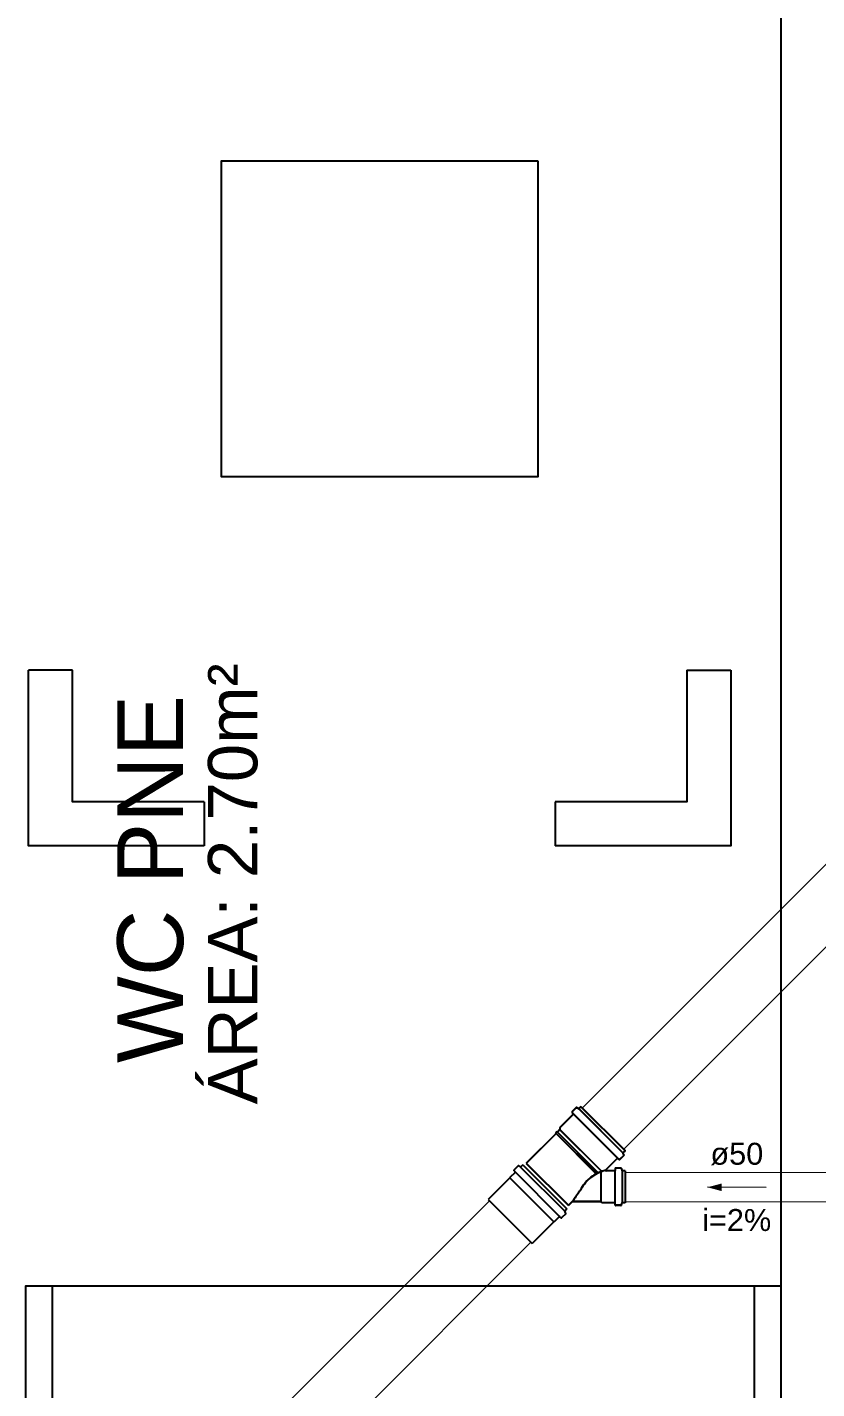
# Model space of a CAD drawing. Header units: millimetres. Extents: x -823 to -490, y -63 to 119.
# Drawn here: x -563.09 to -557.7, y 62.31 to 71.61 of the extents above; entities that cross this region are included whole.
import ezdxf

# ---------------------------------------------------------------- set-up
doc = ezdxf.new("R2010")
doc.units = ezdxf.units.MM
doc.header["$LTSCALE"] = 0.2
doc.header["$MEASUREMENT"] = 0
doc.layers.add('Simbolos', color=5, linetype='Continuous')
doc.layers.add('Simbolos_int', color=2, linetype='Continuous')
for name, color, linetype, lineweight in [('TQ-Condutos', 5, 'Continuous', 5), ('TQ-Sentido conduto', 9, 'Continuous', 5), ('TQ-Textos conduto', 7, 'Continuous', 5)]:
    doc.layers.add(name, color=color, linetype=linetype, lineweight=lineweight)
doc.styles.add('Arial', font='arial.ttf')

msp = doc.modelspace()

# ---------------------------------------------------------------- hatches: boundary and pattern name
at = {"layer": 'TQ-Sentido conduto', "linetype": 'Continuous'}
msp.add_hatch(color=256, dxfattribs=at).paths.add_polyline_path([(-558.4443, 63.6879), (-558.3478, 63.6618), (-558.3477, 63.7136)])

# ---------------------------------------------------------------- linework, layer by layer
at = {"linetype": 'Continuous'}
for p, q in [((-557.9424, 73.8149), (-557.9424, 62.1149)), ((-562.7849, 67.2206), (-563.0849, 67.2206)), ((-558.5849, 67.2206), (-558.2849, 67.2206)), ((-561.8849, 66.3206), (-561.8849, 66.0206)), ((-559.4849, 66.3206), (-559.4849, 66.0206)), ((-562.9223, 63.015), (-558.1223, 63.0149))]:
    msp.add_line(p, q, dxfattribs=at)
for points in [[(-559.6049, 70.7006), (-559.6049, 68.5406), (-561.7649, 68.5406), (-561.7649, 70.7006)], [(-563.1024, 62.115), (-563.1023, 63.015), (-562.9223, 63.015), (-562.9224, 62.115)], [(-558.1224, 62.1149), (-558.1223, 63.0149), (-557.9423, 63.0149), (-557.9424, 62.1149)]]:
    msp.add_lwpolyline(points, close=True, dxfattribs=at)
for points in [[(-561.8849, 66.0206), (-563.0849, 66.0206), (-563.0849, 67.2206)], [(-561.8849, 66.3206), (-562.7849, 66.3206), (-562.7849, 67.2206)], [(-558.2849, 67.2206), (-558.2849, 66.0206), (-559.4849, 66.0206)], [(-558.5849, 67.2206), (-558.5849, 66.3206), (-559.4849, 66.3206)]]:
    msp.add_lwpolyline(points, dxfattribs=at)
at = {"layer": 'Simbolos'}
for p, q in [((-559.3628, 64.1866), (-559.4528, 64.0965)), ((-559.3628, 64.1852), (-559.4528, 64.0951)), ((-559.3692, 64.1999), (-559.3626, 64.192)), ((-559.3692, 64.1985), (-559.3626, 64.1905)), ((-559.3422, 64.232), (-559.369, 64.2053)), ((-559.3422, 64.2306), (-559.369, 64.2039)), ((-559.3374, 64.2327), (-559.3269, 64.2266)), ((-559.3374, 64.2313), (-559.3269, 64.2252)), ((-559.3095, 64.2399), (-559.3221, 64.2273)), ((-559.3095, 64.2384), (-559.3221, 64.2259)), ((-559.3095, 64.2399), (-559.0082, 63.9387)), ((-559.3095, 64.2384), (-559.0082, 63.9373)), ((-559.4528, 64.0965), (-559.4528, 64.0827)), ((-559.4528, 64.0951), (-559.4528, 64.0813)), ((-559.4794, 64.0561), (-559.6829, 63.8524)), ((-559.4794, 64.0547), (-559.6829, 63.851)), ((-559.4749, 64.069), (-559.4832, 64.0607)), ((-559.4749, 64.0676), (-559.4832, 64.0593)), ((-559.4794, 64.0561), (-559.4832, 64.0607)), ((-559.4794, 64.0547), (-559.4832, 64.0593)), ((-559.4703, 64.0651), (-559.4749, 64.069)), ((-559.4703, 64.0637), (-559.4749, 64.0676)), ((-559.4528, 64.0827), (-559.4703, 64.0651)), ((-559.4528, 64.0813), (-559.4703, 64.0637)), ((-559.016, 63.906), (-559.0428, 63.8792)), ((-559.016, 63.9046), (-559.0428, 63.8778)), ((-559.0154, 63.9108), (-559.0214, 63.9213)), ((-559.0154, 63.9094), (-559.0214, 63.9199)), ((-559.0082, 63.9387), (-559.0208, 63.9261)), ((-559.0082, 63.9373), (-559.0208, 63.9247)), ((-559.7394, 63.8333), (-559.7662, 63.8065)), ((-559.7346, 63.8339), (-559.7241, 63.8279)), ((-559.7067, 63.8411), (-559.7193, 63.8285)), ((-559.7067, 63.8411), (-559.4056, 63.5397)), ((-559.6829, 63.8524), (-559.3955, 63.5651)), ((-559.6829, 63.851), (-559.3955, 63.5637)), ((-559.0615, 63.8854), (-559.1388, 63.8081)), ((-559.0615, 63.884), (-559.1388, 63.8067)), ((-559.0756, 63.8154), (-559.0765, 63.805)), ((-559.0756, 63.814), (-559.0765, 63.8035)), ((-559.0365, 63.8191), (-559.0716, 63.8191)), ((-559.0365, 63.8177), (-559.0716, 63.8177)), ((-559.0482, 63.879), (-559.0561, 63.8857)), ((-559.0482, 63.8776), (-559.0561, 63.8842)), ((-559.0327, 63.8161), (-559.0295, 63.8043)), ((-559.0327, 63.8147), (-559.0295, 63.8029)), ((-559.7942, 63.7522), (-559.9423, 63.6043)), ((-559.76, 63.7878), (-559.7942, 63.7537)), ((-559.7942, 63.7537), (-559.7942, 63.7522)), ((-559.7664, 63.8011), (-559.7598, 63.7932)), ((-559.0805, 63.8013), (-559.1359, 63.8013)), ((-559.0805, 63.7999), (-559.1359, 63.7999)), ((-559.0082, 63.8013), (-559.0256, 63.8013)), ((-559.0082, 63.7999), (-559.0256, 63.7999)), ((-559.0082, 63.8013), (-559.0082, 63.5825)), ((-559.0082, 63.7999), (-559.0082, 63.5811)), ((-559.4056, 63.5397), (-559.4182, 63.5271)), ((-559.3702, 63.5904), (-559.3955, 63.5651)), ((-559.3702, 63.589), (-559.3955, 63.5637)), ((-559.1743, 63.5905), (-559.3702, 63.5904)), ((-559.1743, 63.5891), (-559.3702, 63.589)), ((-559.1663, 63.5825), (-559.1743, 63.5905)), ((-559.1663, 63.5811), (-559.1743, 63.5891)), ((-559.0804, 63.5825), (-559.1663, 63.5825)), ((-559.0804, 63.5811), (-559.1663, 63.5811)), ((-559.0755, 63.5683), (-559.0764, 63.5789)), ((-559.0755, 63.5669), (-559.0764, 63.5774)), ((-559.0365, 63.5647), (-559.0715, 63.5647)), ((-559.0365, 63.5633), (-559.0715, 63.5633)), ((-559.0326, 63.5677), (-559.0294, 63.5795)), ((-559.0326, 63.5663), (-559.0294, 63.5781)), ((-559.0082, 63.5825), (-559.0255, 63.5825)), ((-559.0082, 63.5811), (-559.0255, 63.5811)), ((-559.4945, 63.4523), (-559.6426, 63.3043)), ((-559.4931, 63.4523), (-559.4945, 63.4523)), ((-559.4589, 63.4865), (-559.4931, 63.4523)), ((-559.4456, 63.48), (-559.4535, 63.4867)), ((-559.4134, 63.507), (-559.4402, 63.4803)), ((-559.4128, 63.5118), (-559.4188, 63.5223))]:
    msp.add_line(p, q, dxfattribs=at)
for points in [[(-559.369, 64.2053), (-559.3694, 64.2048), (-559.3697, 64.2042), (-559.37, 64.2036), (-559.3701, 64.203), (-559.3701, 64.2023), (-559.3701, 64.2016), (-559.3699, 64.201), (-559.3696, 64.2004), (-559.3692, 64.1999)], [(-559.369, 64.2039), (-559.3694, 64.2034), (-559.3697, 64.2028), (-559.37, 64.2022), (-559.3701, 64.2015), (-559.3701, 64.2009), (-559.3701, 64.2002), (-559.3699, 64.1996), (-559.3696, 64.199), (-559.3692, 64.1985)], [(-559.3628, 64.1866), (-559.3624, 64.1871), (-559.362, 64.1877), (-559.3618, 64.1883), (-559.3616, 64.1889), (-559.3616, 64.1896), (-559.3617, 64.1902), (-559.3619, 64.1909), (-559.3622, 64.1914), (-559.3625, 64.192)], [(-559.3628, 64.1852), (-559.3624, 64.1857), (-559.362, 64.1862), (-559.3618, 64.1869), (-559.3616, 64.1875), (-559.3616, 64.1882), (-559.3617, 64.1888), (-559.3619, 64.1894), (-559.3622, 64.19), (-559.3625, 64.1906)], [(-559.3374, 64.2327), (-559.3379, 64.2329), (-559.3385, 64.2331), (-559.339, 64.2332), (-559.3396, 64.2332), (-559.3402, 64.2331), (-559.3408, 64.233), (-559.3413, 64.2327), (-559.3418, 64.2324), (-559.3422, 64.232)], [(-559.3374, 64.2313), (-559.3379, 64.2315), (-559.3385, 64.2317), (-559.339, 64.2318), (-559.3396, 64.2318), (-559.3402, 64.2317), (-559.3408, 64.2316), (-559.3413, 64.2313), (-559.3418, 64.231), (-559.3422, 64.2306)], [(-559.3269, 64.2266), (-559.3264, 64.2264), (-559.3259, 64.2262), (-559.3253, 64.2261), (-559.3247, 64.2261), (-559.3241, 64.2262), (-559.3236, 64.2263), (-559.323, 64.2266), (-559.3226, 64.2269), (-559.3221, 64.2273)], [(-559.3269, 64.2252), (-559.3264, 64.225), (-559.3259, 64.2248), (-559.3253, 64.2247), (-559.3247, 64.2247), (-559.3241, 64.2248), (-559.3236, 64.2249), (-559.323, 64.2252), (-559.3226, 64.2255), (-559.3221, 64.2259)], [(-559.0208, 63.9261), (-559.0212, 63.9257), (-559.0215, 63.9252), (-559.0217, 63.9247), (-559.0219, 63.9241), (-559.022, 63.9235), (-559.022, 63.9229), (-559.0219, 63.9224), (-559.0217, 63.9218), (-559.0214, 63.9213)], [(-559.0208, 63.9247), (-559.0212, 63.9243), (-559.0215, 63.9238), (-559.0217, 63.9232), (-559.0219, 63.9227), (-559.022, 63.9221), (-559.022, 63.9215), (-559.0219, 63.921), (-559.0217, 63.9204), (-559.0214, 63.9199)], [(-559.016, 63.906), (-559.0156, 63.9064), (-559.0153, 63.9069), (-559.0151, 63.9075), (-559.0149, 63.908), (-559.0149, 63.9086), (-559.0149, 63.9092), (-559.015, 63.9098), (-559.0151, 63.9103), (-559.0154, 63.9108)], [(-559.016, 63.9046), (-559.0156, 63.905), (-559.0153, 63.9055), (-559.0151, 63.9061), (-559.0149, 63.9066), (-559.0149, 63.9072), (-559.0149, 63.9078), (-559.015, 63.9083), (-559.0151, 63.9089), (-559.0154, 63.9094)], [(-559.7346, 63.8339), (-559.7351, 63.8341), (-559.7357, 63.8343), (-559.7362, 63.8344), (-559.7368, 63.8344), (-559.7374, 63.8343), (-559.738, 63.8342), (-559.7385, 63.834), (-559.739, 63.8336), (-559.7394, 63.8333)], [(-559.7241, 63.8279), (-559.7236, 63.8276), (-559.723, 63.8274), (-559.7225, 63.8273), (-559.7219, 63.8273), (-559.7213, 63.8274), (-559.7207, 63.8276), (-559.7202, 63.8278), (-559.7197, 63.8281), (-559.7193, 63.8285)], [(-559.0716, 63.8191), (-559.0722, 63.8191), (-559.0729, 63.8189), (-559.0735, 63.8186), (-559.074, 63.8183), (-559.0745, 63.8178), (-559.0749, 63.8173), (-559.0752, 63.8167), (-559.0755, 63.8161), (-559.0756, 63.8155)], [(-559.0716, 63.8177), (-559.0722, 63.8176), (-559.0729, 63.8175), (-559.0735, 63.8172), (-559.074, 63.8169), (-559.0745, 63.8164), (-559.0749, 63.8159), (-559.0752, 63.8153), (-559.0755, 63.8147), (-559.0756, 63.8141)], [(-559.0561, 63.8857), (-559.0566, 63.8861), (-559.0572, 63.8863), (-559.0578, 63.8865), (-559.0585, 63.8866), (-559.0591, 63.8866), (-559.0598, 63.8864), (-559.0604, 63.8862), (-559.061, 63.8859), (-559.0615, 63.8854)], [(-559.0561, 63.8843), (-559.0566, 63.8846), (-559.0572, 63.8849), (-559.0578, 63.8851), (-559.0585, 63.8852), (-559.0591, 63.8852), (-559.0598, 63.885), (-559.0604, 63.8848), (-559.061, 63.8844), (-559.0615, 63.884)], [(-559.0482, 63.879), (-559.0476, 63.8786), (-559.047, 63.8783), (-559.0464, 63.8782), (-559.0458, 63.8781), (-559.0451, 63.8781), (-559.0445, 63.8782), (-559.0438, 63.8785), (-559.0433, 63.8788), (-559.0428, 63.8792)], [(-559.0482, 63.8776), (-559.0476, 63.8772), (-559.047, 63.8769), (-559.0464, 63.8767), (-559.0458, 63.8767), (-559.0451, 63.8767), (-559.0445, 63.8768), (-559.0438, 63.8771), (-559.0433, 63.8774), (-559.0428, 63.8778)], [(-559.0326, 63.8162), (-559.0328, 63.8167), (-559.0331, 63.8172), (-559.0334, 63.8177), (-559.0339, 63.8181), (-559.0343, 63.8185), (-559.0348, 63.8188), (-559.0354, 63.819), (-559.0359, 63.8191), (-559.0365, 63.8191)], [(-559.0326, 63.8147), (-559.0328, 63.8153), (-559.0331, 63.8158), (-559.0334, 63.8163), (-559.0339, 63.8167), (-559.0343, 63.8171), (-559.0348, 63.8173), (-559.0354, 63.8175), (-559.0359, 63.8177), (-559.0365, 63.8177)], [(-559.7662, 63.8065), (-559.7666, 63.806), (-559.7669, 63.8055), (-559.7672, 63.8049), (-559.7673, 63.8042), (-559.7673, 63.8036), (-559.7673, 63.8029), (-559.7671, 63.8023), (-559.7668, 63.8017), (-559.7664, 63.8011)], [(-559.76, 63.7878), (-559.7596, 63.7883), (-559.7592, 63.7889), (-559.759, 63.7895), (-559.7589, 63.7901), (-559.7588, 63.7908), (-559.7589, 63.7915), (-559.7591, 63.7921), (-559.7594, 63.7927), (-559.7598, 63.7932)], [(-559.1388, 63.8081), (-559.1391, 63.8077), (-559.1394, 63.8073), (-559.1396, 63.8068), (-559.1398, 63.8063), (-559.1399, 63.8058), (-559.1399, 63.8053), (-559.1399, 63.8048), (-559.1398, 63.8043), (-559.1396, 63.8038), (-559.1394, 63.8033), (-559.1391, 63.8029), (-559.1388, 63.8025), (-559.1384, 63.8021), (-559.1379, 63.8018), (-559.1375, 63.8016), (-559.137, 63.8014), (-559.1364, 63.8013), (-559.1359, 63.8013)], [(-559.1388, 63.8067), (-559.1391, 63.8063), (-559.1394, 63.8059), (-559.1396, 63.8054), (-559.1398, 63.8049), (-559.1399, 63.8044), (-559.1399, 63.8039), (-559.1399, 63.8033), (-559.1398, 63.8028), (-559.1396, 63.8023), (-559.1394, 63.8019), (-559.1391, 63.8014), (-559.1388, 63.801), (-559.1384, 63.8007), (-559.1379, 63.8004), (-559.1375, 63.8002), (-559.137, 63.8), (-559.1364, 63.7999), (-559.1359, 63.7999)], [(-559.0805, 63.8013), (-559.0798, 63.8014), (-559.0792, 63.8015), (-559.0786, 63.8018), (-559.078, 63.8021), (-559.0776, 63.8026), (-559.0771, 63.8031), (-559.0768, 63.8037), (-559.0766, 63.8043), (-559.0765, 63.805)], [(-559.0805, 63.7999), (-559.0798, 63.7999), (-559.0792, 63.8001), (-559.0786, 63.8004), (-559.078, 63.8007), (-559.0776, 63.8012), (-559.0771, 63.8017), (-559.0768, 63.8023), (-559.0766, 63.8029), (-559.0765, 63.8035)], [(-559.0295, 63.8043), (-559.0293, 63.8037), (-559.029, 63.8032), (-559.0287, 63.8027), (-559.0283, 63.8023), (-559.0278, 63.802), (-559.0273, 63.8017), (-559.0268, 63.8015), (-559.0262, 63.8014), (-559.0256, 63.8013)], [(-559.0295, 63.8029), (-559.0293, 63.8023), (-559.029, 63.8018), (-559.0287, 63.8013), (-559.0283, 63.8009), (-559.0278, 63.8006), (-559.0273, 63.8003), (-559.0268, 63.8001), (-559.0262, 63.7999), (-559.0256, 63.7999)], [(-559.3666, 63.5915), (-559.367, 63.5916), (-559.3675, 63.5916), (-559.3679, 63.5916), (-559.3683, 63.5915), (-559.3687, 63.5914), (-559.3691, 63.5912), (-559.3695, 63.591), (-559.3699, 63.5907), (-559.3702, 63.5904)], [(-559.3666, 63.5901), (-559.367, 63.5902), (-559.3675, 63.5902), (-559.3679, 63.5902), (-559.3683, 63.5901), (-559.3687, 63.5899), (-559.3691, 63.5898), (-559.3695, 63.5896), (-559.3699, 63.5893), (-559.3702, 63.589)], [(-559.0764, 63.5788), (-559.0765, 63.5795), (-559.0767, 63.5801), (-559.0771, 63.5807), (-559.0775, 63.5812), (-559.078, 63.5817), (-559.0785, 63.582), (-559.0791, 63.5823), (-559.0798, 63.5824), (-559.0804, 63.5825)], [(-559.0764, 63.5774), (-559.0765, 63.5781), (-559.0767, 63.5787), (-559.0771, 63.5793), (-559.0775, 63.5798), (-559.078, 63.5802), (-559.0785, 63.5806), (-559.0791, 63.5809), (-559.0798, 63.581), (-559.0804, 63.5811)], [(-559.0755, 63.5684), (-559.0754, 63.5677), (-559.0752, 63.5671), (-559.0749, 63.5665), (-559.0745, 63.566), (-559.074, 63.5655), (-559.0734, 63.5652), (-559.0728, 63.5649), (-559.0722, 63.5648), (-559.0715, 63.5647)], [(-559.0755, 63.5669), (-559.0754, 63.5663), (-559.0752, 63.5657), (-559.0749, 63.5651), (-559.0745, 63.5646), (-559.074, 63.5641), (-559.0734, 63.5638), (-559.0728, 63.5635), (-559.0722, 63.5633), (-559.0715, 63.5633)], [(-559.0364, 63.5647), (-559.0359, 63.5648), (-559.0353, 63.5649), (-559.0348, 63.5651), (-559.0343, 63.5654), (-559.0338, 63.5657), (-559.0334, 63.5661), (-559.033, 63.5666), (-559.0328, 63.5671), (-559.0326, 63.5677)], [(-559.0364, 63.5633), (-559.0359, 63.5633), (-559.0353, 63.5635), (-559.0348, 63.5637), (-559.0343, 63.564), (-559.0338, 63.5643), (-559.0334, 63.5647), (-559.033, 63.5652), (-559.0328, 63.5657), (-559.0326, 63.5663)], [(-559.0256, 63.5825), (-559.0261, 63.5825), (-559.0267, 63.5824), (-559.0273, 63.5822), (-559.0278, 63.5819), (-559.0282, 63.5815), (-559.0286, 63.5811), (-559.029, 63.5806), (-559.0292, 63.5801), (-559.0294, 63.5796)], [(-559.0256, 63.5811), (-559.0261, 63.5811), (-559.0267, 63.5809), (-559.0273, 63.5807), (-559.0278, 63.5805), (-559.0282, 63.5801), (-559.0286, 63.5797), (-559.029, 63.5792), (-559.0292, 63.5787), (-559.0294, 63.5782)], [(-559.4535, 63.4867), (-559.454, 63.4871), (-559.4546, 63.4874), (-559.4553, 63.4876), (-559.4559, 63.4876), (-559.4566, 63.4876), (-559.4572, 63.4875), (-559.4578, 63.4872), (-559.4584, 63.4869), (-559.4589, 63.4865)], [(-559.4456, 63.4801), (-559.445, 63.4797), (-559.4445, 63.4794), (-559.4438, 63.4792), (-559.4432, 63.4791), (-559.4425, 63.4792), (-559.4419, 63.4793), (-559.4413, 63.4795), (-559.4407, 63.4799), (-559.4402, 63.4803)], [(-559.4182, 63.5271), (-559.4186, 63.5267), (-559.4189, 63.5262), (-559.4191, 63.5257), (-559.4193, 63.5251), (-559.4194, 63.5246), (-559.4193, 63.524), (-559.4193, 63.5234), (-559.4191, 63.5228), (-559.4188, 63.5223)], [(-559.4134, 63.507), (-559.4131, 63.5074), (-559.4128, 63.5079), (-559.4125, 63.5085), (-559.4124, 63.509), (-559.4123, 63.5096), (-559.4123, 63.5102), (-559.4124, 63.5108), (-559.4126, 63.5113), (-559.4128, 63.5118)]]:
    msp.add_lwpolyline(points, dxfattribs=at)
at = {"layer": 'Simbolos_int'}
for p, q in [((-559.3602, 64.1892), (-559.0589, 63.888)), ((-559.3602, 64.1877), (-559.0589, 63.8866)), ((-559.3243, 64.2251), (-559.023, 63.924)), ((-559.3243, 64.2237), (-559.023, 63.9226)), ((-559.2031, 63.7799), (-559.4794, 64.0561)), ((-559.2031, 63.7785), (-559.4794, 64.0547)), ((-559.1909, 63.7858), (-559.4703, 64.0651)), ((-559.1909, 63.7844), (-559.4703, 64.0637)), ((-559.166, 63.796), (-559.4528, 64.0827)), ((-559.166, 63.7946), (-559.4528, 64.0813)), ((-559.7215, 63.8263), (-559.4204, 63.525)), ((-559.7942, 63.7522), (-559.4945, 63.4523)), ((-559.7574, 63.7904), (-559.4563, 63.489)), ((-559.1744, 63.7928), (-559.1743, 63.5905)), ((-559.1744, 63.7914), (-559.1743, 63.5891)), ((-559.0768, 63.8013), (-559.0767, 63.5825)), ((-559.0768, 63.7999), (-559.0767, 63.5811)), ((-559.0287, 63.8013), (-559.0286, 63.5825)), ((-559.0287, 63.7999), (-559.0286, 63.5811)), ((-559.9423, 63.6043), (-559.6426, 63.3043))]:
    msp.add_line(p, q, dxfattribs=at)
for points in [[(-559.241, 63.7567), (-559.2507, 63.7486), (-559.2601, 63.74), (-559.269, 63.7309), (-559.2775, 63.7215), (-559.2856, 63.7117), (-559.2932, 63.7014), (-559.3002, 63.6909), (-559.3068, 63.68), (-559.3129, 63.6688)], [(-559.241, 63.7553), (-559.2507, 63.7472), (-559.2601, 63.7386), (-559.269, 63.7295), (-559.2775, 63.7201), (-559.2856, 63.7102), (-559.2932, 63.7), (-559.3002, 63.6895), (-559.3068, 63.6786), (-559.3129, 63.6674)], [(-559.1397, 63.8041), (-559.1518, 63.8007), (-559.1636, 63.7968), (-559.1754, 63.7925), (-559.1869, 63.7877), (-559.1982, 63.7824), (-559.2093, 63.7766), (-559.2201, 63.7704), (-559.2307, 63.7638), (-559.241, 63.7568)], [(-559.1397, 63.8027), (-559.1518, 63.7993), (-559.1636, 63.7954), (-559.1754, 63.7911), (-559.1869, 63.7862), (-559.1982, 63.781), (-559.2093, 63.7752), (-559.2201, 63.769), (-559.2307, 63.7624), (-559.241, 63.7553)], [(-559.3129, 63.6688), (-559.3191, 63.6604), (-559.3252, 63.6519), (-559.3312, 63.6434), (-559.3373, 63.6348), (-559.3432, 63.6263), (-559.3492, 63.6176), (-559.355, 63.609), (-559.3608, 63.6003), (-559.3666, 63.5915)], [(-559.3129, 63.6674), (-559.3191, 63.659), (-559.3252, 63.6505), (-559.3312, 63.642), (-559.3373, 63.6334), (-559.3432, 63.6248), (-559.3492, 63.6162), (-559.355, 63.6076), (-559.3608, 63.5989), (-559.3666, 63.5901)]]:
    msp.add_lwpolyline(points, dxfattribs=at)
at = {"layer": 'TQ-Condutos'}
for p, q in [((-552.0191, 71.5141), (-559.2996, 64.23)), ((-551.7362, 71.2313), (-559.0167, 63.9472)), ((-557.3478, 63.7855), (-559.0082, 63.7892)), ((-559.9338, 63.5958), (-562.6285, 60.9034)), ((-557.3483, 63.5855), (-559.0082, 63.5892)), ((-559.6511, 63.3128), (-562.3473, 60.6189))]:
    msp.add_line(p, q, dxfattribs=at)
at = {"layer": 'TQ-Sentido conduto'}
msp.add_lwpolyline([(-558.0443, 63.687), (-558.4443, 63.6879)], dxfattribs=at)

# ---------------------------------------------------------------- texts
at = {"linetype": 'Continuous', "rotation": 90.00021, "line_spacing_factor": 0.9, "style": 'Arial'}
for s, insert, char_height, width, attachment_point in [('ÁREA: 2.70m²', (-561.6872, 65.7607), 0.3375, 6.026639, 5), ('WC PNE', (-562.0217, 64.5367), 0.45, 5.030259, 7)]:
    msp.add_mtext(s, dxfattribs=dict(at, insert=insert, char_height=char_height, width=width, attachment_point=attachment_point))
at = {"layer": 'TQ-Textos conduto', "char_height": 0.15, "attachment_point": 8, "rotation": 359.87395, "line_spacing_factor": 0.6, "style": 'Arial'}
for s, insert, width in [('ø50', (-558.244, 63.838), 0.722104), ('i=2%', (-558.245, 63.388), 0.943445)]:
    msp.add_mtext(s, dxfattribs=dict(at, insert=insert, width=width))

doc.saveas('drawing.dxf')
